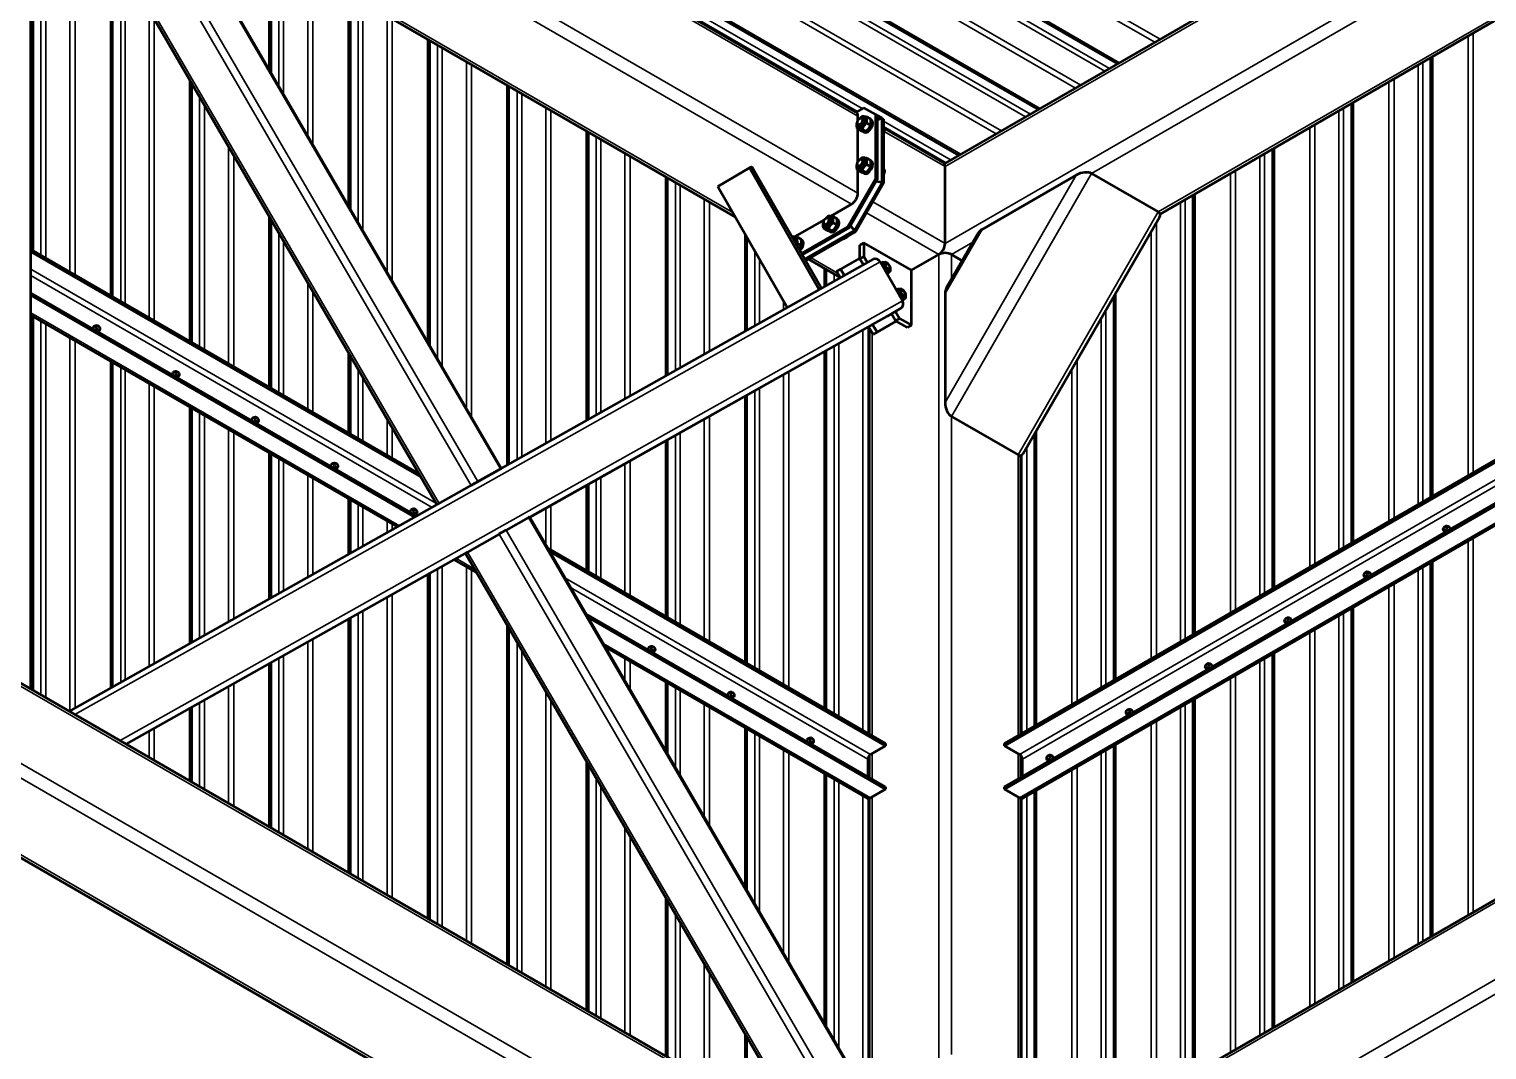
# Model space of a CAD drawing. Header units: millimetres. Extents: x 0 to 14700, y 0 to 10395.
# Drawn here: x 4995 to 7595, y 1669 to 3488 of the extents above; entities that cross this region are included whole.
import ezdxf

# ---------------------------------------------------------------- set-up
doc = ezdxf.new("R2010")
doc.units = ezdxf.units.MM
doc.header["$LTSCALE"] = 35
doc.layers.add('Видимые тонкие (ГОСТ)', color=7, linetype='Continuous', lineweight=35)
doc.layers.add('Видимый контур (ГОСТ)', color=7, linetype='Continuous', lineweight=50)

msp = doc.modelspace()

# ---------------------------------------------------------------- linework, layer by layer
at = {"layer": 'Видимые тонкие (ГОСТ)'}
for p, q in [((6461.5, 3175.7), (3357.8, 4967.7)), ((6472.8, 3195.3), (3380.4, 4980.8)), ((6498.3, 1126.3), (13095.6, 4935.3)), ((7011.8, 3469.5), (5905.1, 4108.5)), ((7002.5, 3464.1), (5895.8, 4103.1)), ((6628.4, 3105.5), (8334.3, 4090.4)), ((6472.8, 1454.6), (1936.7, 4073.5)), ((6921.9, 3417.6), (5815.1, 4056.6)), ((6939.6, 3427.8), (5832.8, 4066.8)), ((6889.7, 3230.3), (8345.6, 4070.8)), ((6913.5, 3412.7), (5806.7, 4051.7)), ((6861.1, 3382.5), (5754.3, 4021.5)), ((6870.4, 3387.8), (5763.6, 4026.8)), ((6798.2, 3346.1), (5691.4, 3985.1)), ((5030.3, 3966.1), (5783, 2674.2)), ((5047.5, 3964.4), (5795.1, 2681.2)), ((6772, 3331), (5665.2, 3970)), ((6780.5, 3335.9), (5673.7, 3974.9)), ((7008.5, 3161.7), (8405, 3968)), ((6461.5, 1297.8), (1893.6, 3935.1)), ((6472.8, 1317.4), (1912.7, 3950.2)), ((6719.7, 3300.8), (5612.9, 3939.8)), ((6729, 3306.2), (5622.2, 3945.2)), ((5128, 3917.9), (5835.4, 2703.8)), ((6656.7, 3264.5), (5549.9, 3903.5)), ((4997.9, 3892), (5726, 2642.3)), ((4998.4, 3877.9), (4998.4, 3094.6)), ((6472.8, 3332.5), (5499.1, 3894.7)), ((6472, 3341), (5506, 3898.6)), ((6480.4, 3345.9), (5532.3, 3893.3)), ((6342.7, 1229.2), (1774.8, 3866.5)), ((5016.1, 3852.5), (5016.1, 3084.4)), ((5024.5, 3837.9), (5024.5, 3079.5)), ((5067.5, 3764.1), (5067.5, 3054.6)), ((5076.8, 3748.1), (5076.8, 3049.3)), ((6250.1, 3160.6), (5227.3, 3751.2)), ((5139.8, 3640.1), (5139.8, 3012.9)), ((6628.4, 1364.7), (10592, 3653.1)), ((5422.7, 3632.9), (5422.7, 3415.8)), ((5440.3, 3622.7), (5440.3, 3385.5)), ((5448.8, 3617.9), (5448.8, 3371)), ((5158.2, 3608.5), (5158.2, 3002.3)), ((5166.5, 3594.2), (5166.5, 2997.5)), ((5491.8, 3593), (5491.8, 3297.1)), ((5501.1, 3587.7), (5501.1, 3281.2)), ((6628.4, 1227.6), (10710.8, 3584.5)), ((6628.4, 3242.7), (7205.4, 3575.8)), ((5564.1, 3551.3), (5564.1, 3173.1)), ((5581.8, 3541.1), (5581.8, 3142.7)), ((5590.2, 3536.2), (5590.2, 3128.2)), ((5209, 3521.2), (5209, 2972.9)), ((5633.2, 3511.4), (5633.2, 3054.4)), ((5218.2, 3505.5), (5218.2, 2967.7)), ((5642.5, 3506), (5642.5, 3038.4)), ((5705.5, 3469.6), (5705.5, 2930.3)), ((5723.2, 3459.4), (5723.2, 2900)), ((7561.1, 2692), (7561.1, 3475.3)), ((7570.4, 2697.3), (7570.4, 3480.7)), ((5731.6, 3454.6), (5731.6, 2885.5)), ((7498.1, 2655.6), (7498.1, 3439)), ((5774.7, 3429.7), (5774.7, 2811.6)), ((5783.9, 3424.4), (5783.9, 2795.7)), ((7472, 2640.5), (7472, 3423.9)), ((7480.5, 2645.4), (7480.5, 3428.7)), ((5281.2, 3397.3), (5281.2, 2931.3)), ((5846.9, 3388), (5846.9, 2710.2)), ((7419.7, 2610.3), (7419.7, 3393.7)), ((7429, 2615.7), (7429, 3399)), ((5298.9, 3367), (5298.9, 2921.1)), ((5865.3, 3377.4), (5865.3, 2720.5)), ((5873.6, 3372.6), (5873.6, 2725.2)), ((7356.7, 2574), (7356.7, 3357.3)), ((5307.4, 3352.5), (5307.4, 2916.2)), ((5916.2, 3348), (5916.2, 2749.1)), ((5925.3, 3342.7), (5925.3, 2754.2)), ((7330.5, 2558.8), (7330.5, 3342.2)), ((7338.8, 2563.7), (7338.8, 3347)), ((5988.3, 3306.3), (5988.3, 2789.6)), ((6639.1, 3254.3), (6518.8, 3323.7)), ((6630.6, 3249.4), (6518.8, 3313.9)), ((6628.4, 3242.7), (6519.8, 3305.4)), ((7278.8, 2529), (7278.8, 3312.3)), ((7288, 2534.3), (7288, 3317.6)), ((5350.4, 3278.6), (5350.4, 2891.3)), ((6006, 3296.1), (6006, 2799.5)), ((6014.5, 3291.3), (6014.5, 2804.3)), ((7215.8, 2492.6), (7215.8, 3275.9)), ((5359.7, 3262.7), (5359.7, 2886)), ((6057.5, 3266.4), (6057.5, 2828.4)), ((6066.8, 3261.1), (6066.8, 2833.7)), ((8607.9, 3261.2), (6761.3, 2195.1)), ((8607.9, 3249.8), (6766.3, 2186.6)), ((7189.7, 2477.5), (7189.7, 3260.9)), ((7198.1, 2482.4), (7198.1, 3265.7)), ((6129.8, 3224.7), (6129.8, 2869)), ((6628.4, 2822.3), (6862.4, 3227.6)), ((6639.7, 2797.2), (6889.7, 3230.3)), ((7137.3, 2447.3), (7137.3, 3230.6)), ((7146.6, 2452.7), (7146.6, 3236)), ((6147.4, 3214.5), (6147.4, 2879)), ((6155.9, 3209.6), (6155.9, 2883.7)), ((6198.9, 3184.8), (6198.9, 2907.9)), ((6208.2, 3179.4), (6208.2, 2913.1)), ((6628.4, 3105.5), (6499.7, 3179.8)), ((8607.9, 3183.6), (6761.3, 2117.6)), ((7048.2, 2395.9), (7048.2, 3179.2)), ((7056.7, 2400.8), (7056.7, 3184.1)), ((7074.4, 2411), (7074.4, 3194.3)), ((5422.7, 3154.6), (5422.7, 2849.6)), ((6617.1, 3085.9), (6488.4, 3160.2)), ((6758.5, 2728.7), (7008.5, 3161.7)), ((5440.3, 3124.2), (5440.3, 2839.4)), ((6271.2, 3123.8), (6271.2, 2948.5)), ((6628.4, 3016.2), (6694.4, 3130.6)), ((6995.9, 2365.7), (6995.9, 3126.3)), ((7005.2, 2371), (7005.2, 3142.4)), ((5448.8, 3109.7), (5448.8, 2834.5)), ((6639.7, 3085.9), (6678, 3108)), ((5076.6, 2266.1), (6512.8, 3072.8)), ((6288.9, 3092.9), (6288.9, 2958.4)), ((6297.3, 3078.1), (6297.3, 2963.2)), ((6436.7, 3052.9), (6389.7, 3080)), ((6617.1, 1376.7), (6617.1, 3085.9)), ((6639.7, 3041.7), (6639.7, 3085.9)), ((5721.2, 2642.1), (4997.9, 3059.7)), ((5713.5, 2635.2), (4997.9, 3048.3)), ((6412.6, 3061.4), (6412.6, 3027.9)), ((6430.3, 3051.2), (6430.3, 3037.8)), ((6438.7, 3046.3), (6438.7, 3042.6)), ((5491.8, 3035.9), (5491.8, 2809.7)), ((5501.1, 3019.9), (5501.1, 2804.3)), ((6932.9, 2329.3), (6932.9, 3017.3)), ((5157.1, 2219.6), (6552.5, 3003.4)), ((5887.4, 2618.2), (6550.4, 2990.6)), ((6340.3, 3002.9), (6340.3, 2987.3)), ((5655.4, 2602.6), (4997.9, 2982.2)), ((4998.4, 2977.8), (4998.4, 2311.2)), ((5016.1, 2967.6), (5016.1, 2301)), ((6906.8, 2314.2), (6906.8, 2972)), ((6915.3, 2319.1), (6915.3, 2986.7)), ((5024.5, 2962.8), (5024.5, 2296.2)), ((5067.5, 2937.9), (5067.5, 2272.4)), ((5887.7, 2617.5), (6492.1, 2957)), ((6481.8, 2951.2), (6481.8, 2238.1)), ((6491.1, 2956.4), (6491.1, 2232.8)), ((6498.3, 2228.6), (6498.3, 2946.3)), ((5076.8, 2932.5), (5076.8, 2277.6)), ((5564.1, 2911.8), (5564.1, 2768)), ((6412.6, 2912.3), (6412.6, 2278.1)), ((6430.3, 2922.3), (6430.3, 2267.9)), ((6438.7, 2927), (6438.7, 2263)), ((5139.8, 2896.2), (5139.8, 2313)), ((5158.2, 2885.6), (5158.2, 2323.3)), ((6863.8, 2289.4), (6863.8, 2897.5)), ((5166.5, 2880.8), (5166.5, 2328)), ((5581.8, 2881.5), (5581.8, 2757.8)), ((5590.2, 2867), (5590.2, 2752.9)), ((6340.3, 2871.8), (6340.3, 2319.8)), ((6349.6, 2877), (6349.6, 2314.4)), ((6854.5, 2284), (6854.5, 2881.4)), ((5209, 2856.2), (5209, 2351.8)), ((5218.2, 2850.9), (5218.2, 2357)), ((6288.9, 2842.8), (6288.9, 2349.5)), ((6297.3, 2847.6), (6297.3, 2344.6)), ((5281.2, 2814.5), (5281.2, 2392.4)), ((6271.2, 2832.9), (6271.2, 2359.7)), ((5298.9, 2804.3), (5298.9, 2402.3)), ((5307.4, 2799.5), (5307.4, 2407.1)), ((5633.2, 2793.1), (5633.2, 2728)), ((6198.9, 2792.3), (6198.9, 2401.4)), ((6208.2, 2797.5), (6208.2, 2396.1)), ((6639.7, 1660), (6639.7, 2797.2)), ((5350.4, 2774.6), (5350.4, 2431.2)), ((5359.7, 2769.2), (5359.7, 2436.5)), ((5642.5, 2777.2), (5642.5, 2722.7)), ((6147.4, 2763.4), (6147.4, 2431.2)), ((6155.9, 2768.1), (6155.9, 2426.3)), ((6791.5, 2247.7), (6791.5, 2772.3)), ((5422.7, 2732.9), (5422.7, 2471.8)), ((6129.8, 2753.5), (6129.8, 2441.4)), ((6773.9, 2237.5), (6773.9, 2741.7)), ((5440.3, 2722.7), (5440.3, 2481.8)), ((5448.8, 2717.8), (5448.8, 2486.5)), ((6057.5, 2712.9), (6057.5, 2483.1)), ((6066.8, 2718.1), (6066.8, 2477.7)), ((6758.5, 2228.6), (6758.5, 2728.7)), ((6765.4, 2232.6), (6765.4, 2728.5)), ((5491.8, 2693), (5491.8, 2510.7)), ((5501.1, 2687.6), (5501.1, 2515.9)), ((5830.8, 2701.2), (5830.8, 2701.1)), ((6006, 2684), (6006, 2512.8)), ((6014.5, 2688.7), (6014.5, 2507.9)), ((5988.3, 2674), (5988.3, 2523)), ((5564.1, 2651.2), (5564.1, 2551.3)), ((5581.8, 2641), (5581.8, 2561.2)), ((5590.2, 2636.2), (5590.2, 2566)), ((5916.2, 2633.5), (5916.2, 2568.8)), ((5925.3, 2638.6), (5925.3, 2559.4)), ((5633.2, 2611.3), (5633.2, 2590.1)), ((5642.5, 2605.9), (5642.5, 2595.3)), ((5885.7, 2617.4), (6552.5, 1472.9)), ((5167.3, 2213.7), (5833.3, 2587.8)), ((5833.3, 2587.8), (6478.3, 1480.8)), ((5845.4, 2594.7), (6502.6, 1466.8)), ((7561.1, 1908.7), (7561.1, 2575.2)), ((7570.4, 1914), (7570.4, 2580.6)), ((5168.1, 2213.3), (5776.8, 2555.2)), ((5776.8, 2555.2), (6347.5, 1575.6)), ((5723.2, 2525.1), (5723.2, 1892.8)), ((5731.6, 2529.8), (5731.6, 1887.9)), ((5789.3, 2525.3), (5756.9, 2544)), ((5774.7, 2529.7), (5774.7, 1863.1)), ((5783.9, 2524.3), (5783.9, 1857.7)), ((7472, 1857.2), (7472, 2523.8)), ((7480.5, 1862.1), (7480.5, 2528.7)), ((7498.1, 1872.3), (7498.1, 2538.9)), ((5705.5, 2515.1), (5705.5, 1903)), ((6495.5, 2195.1), (5950.5, 2509.7)), ((7429, 1832.4), (7429, 2499)), ((5633.2, 2474.6), (5633.2, 1944.7)), ((5642.5, 2479.8), (5642.5, 1939.4)), ((6490.5, 2186.6), (5960.6, 2492.5)), ((7419.7, 1827), (7419.7, 2493.6)), ((5581.8, 2445.6), (5581.8, 1974.4)), ((5590.2, 2450.4), (5590.2, 1969.6)), ((7338.8, 1780.3), (7338.8, 2446.9)), ((7356.7, 1790.7), (7356.7, 2457.2)), ((5564.1, 2435.7), (5564.1, 1984.6)), ((5846.9, 2426.4), (5846.9, 1821.3)), ((7330.5, 1775.5), (7330.5, 2442.1)), ((5491.8, 2395.1), (5491.8, 2026.4)), ((5501.1, 2400.3), (5501.1, 2021)), ((5865.3, 2394.8), (5865.3, 1810.7)), ((6495.5, 2117.6), (6018.6, 2392.9)), ((7278.8, 1745.7), (7278.8, 2412.3)), ((7288, 1751), (7288, 2417.6)), ((5440.3, 2366.2), (5440.3, 2056.1)), ((5448.8, 2370.9), (5448.8, 2051.2)), ((5873.6, 2380.5), (5873.6, 1805.9)), ((6057.5, 2366.4), (6057.5, 2326.1)), ((7198.1, 1699.1), (7198.1, 2365.7)), ((7215.8, 1709.3), (7215.8, 2375.9)), ((5422.7, 2356.3), (5422.7, 2066.3)), ((6066.8, 2361), (6066.8, 2310.2)), ((7189.7, 1694.2), (7189.7, 2360.8)), ((5350.4, 2315.7), (5350.4, 2108)), ((5359.7, 2320.9), (5359.7, 2102.7)), ((6129.8, 2324.6), (6129.8, 2202.1)), ((6147.4, 2314.4), (6147.4, 2171.8)), ((7137.3, 1664), (7137.3, 2330.6)), ((7146.6, 1669.4), (7146.6, 2336)), ((5307.4, 2291.5), (5307.4, 2132.9)), ((5916.2, 2307.5), (5916.2, 1781.4)), ((5925.3, 2291.8), (5925.3, 1776.1)), ((6155.9, 2309.6), (6155.9, 2157.3)), ((7074.4, 1627.6), (7074.4, 2294.2)), ((5281.2, 2276.8), (5281.2, 2147.9)), ((5298.9, 2286.8), (5298.9, 2137.7)), ((6198.9, 2284.7), (6198.9, 2083.4)), ((6208.2, 2279.3), (6208.2, 2067.5)), ((7048.2, 1612.6), (7048.2, 2279.1)), ((7056.7, 1617.4), (7056.7, 2284)), ((5209, 2236.3), (5209, 2189.6)), ((5218.2, 2241.4), (5218.2, 2184.3)), ((6271.2, 2243), (6271.2, 1959.4)), ((6995.9, 1582.3), (6995.9, 2248.9)), ((7005.2, 1587.7), (7005.2, 2254.3)), ((6288.9, 2232.8), (6288.9, 1929)), ((6297.3, 2227.9), (6297.3, 1914.5)), ((6932.9, 1546), (6932.9, 2212.6)), ((6340.3, 2203.1), (6340.3, 1840.7)), ((6349.6, 2197.7), (6349.6, 1824.7)), ((6491.1, 2189.5), (6491.1, 2155.2)), ((6498.3, 2151), (6498.3, 2196.8)), ((6758.5, 2151), (6758.5, 2196.8)), ((6765.4, 2155), (6765.4, 2190.3)), ((6906.8, 1530.9), (6906.8, 2197.5)), ((6915.3, 1535.8), (6915.3, 2202.4)), ((5988.3, 2183.6), (5988.3, 1739.7)), ((6412.6, 2161.3), (6412.6, 1716.6)), ((6854.5, 1535.9), (6854.5, 2167.3)), ((6863.8, 1530.6), (6863.8, 2172.7)), ((6006, 2153.3), (6006, 1729.5)), ((6014.5, 2138.8), (6014.5, 1724.6)), ((6430.3, 2151.1), (6430.3, 1686.3)), ((6438.7, 2146.3), (6438.7, 1671.8)), ((6481.8, 2121.4), (6481.8, 1597.9)), ((6491.1, 2116.4), (6491.1, 1582)), ((6498.3, 1569.6), (6498.3, 2119.2)), ((6758.5, 1591.4), (6758.5, 2119.2)), ((6765.4, 1587.4), (6765.4, 2116.4)), ((6773.9, 1582.5), (6773.9, 2120.7)), ((6791.5, 1572.3), (6791.5, 2130.9)), ((6057.5, 2064.9), (6057.5, 1699.8)), ((6066.8, 2049), (6066.8, 1694.4)), ((6129.8, 1940.9), (6129.8, 1658)), ((6147.4, 1910.5), (6147.4, 1647.8)), ((6155.9, 1896), (6155.9, 1643)), ((6198.9, 1822.2), (6198.9, 1618.1)), ((6208.2, 1806.2), (6208.2, 1612.8)), ((6271.2, 1698.1), (6271.2, 1576.4))]:
    msp.add_line(p, q, dxfattribs=at)
at = {"layer": 'Видимый контур (ГОСТ)'}
for p, q in [((6469.5, 1461.9), (1936.7, 4078.9)), ((6936.4, 3425.9), (5829.6, 4064.9)), ((6794.9, 3344.3), (5688.1, 3983.3)), ((7011.8, 3158.1), (8407.4, 3963.9)), ((4997.9, 2311.5), (4997.9, 3949.8)), ((5132.5, 3913.8), (5837, 2704.7)), ((6653.5, 3262.6), (5546.7, 3901.6)), ((4997.9, 3883.6), (5722.3, 2640.2)), ((5001.6, 3876), (5001.6, 3092.7)), ((6469.5, 3339.8), (5503.8, 3897.4)), ((6334.7, 1228.4), (1766.8, 3865.7)), ((6254.7, 3152.6), (5232, 3743)), ((6627.4, 1369.6), (10587.3, 3655.8)), ((5143, 3634.5), (5143, 3011.1)), ((5425.9, 3631.1), (5425.9, 3410.3)), ((6627.4, 3247.5), (7200.7, 3578.5)), ((5567.3, 3549.4), (5567.3, 3167.5)), ((5708.7, 3467.8), (5708.7, 2924.8)), ((7494.9, 2653.8), (7494.9, 3437.1)), ((5284.5, 3391.8), (5284.5, 2929.4)), ((5850.1, 3386.1), (5850.1, 2712)), ((7353.5, 2572.1), (7353.5, 3355.4)), ((6483.4, 3347.6), (6469.7, 3339.7)), ((6472.8, 3324.7), (6472.8, 3332.5)), ((6476.4, 3328.6), (6477.3, 3329.1)), ((6483.1, 3328.5), (6481.3, 3329.5)), ((6504.7, 3335.4), (6483.4, 3347.6)), ((6488.8, 3331.4), (6495.5, 3327.5)), ((6507.3, 3333.9), (6504.7, 3335.4)), ((6504.7, 3221.1), (6504.7, 3335.4)), ((6516.2, 3328.7), (6507.3, 3333.9)), ((6507.3, 3333.9), (6507.3, 3219.5)), ((6516.2, 3328.7), (6507.3, 3325.3)), ((6516.2, 3214.4), (6516.2, 3328.7)), ((6516.2, 3328.7), (6518.8, 3327.2)), ((5991.6, 3304.5), (5991.6, 2791.4)), ((6471.7, 3320.4), (6471.7, 3319.3)), ((6471.8, 3310.3), (6478.5, 3306.4)), ((6472.8, 3251.2), (6472.8, 3309.7)), ((6475.1, 3314.6), (6473.3, 3315.6)), ((6480.3, 3309.5), (6487, 3305.7)), ((6484.2, 3304), (6481.9, 3305.3)), ((6488.8, 3320.1), (6495.5, 3316.2)), ((6496.8, 3325.9), (6495.7, 3326.6)), ((6518.8, 3327.2), (6518.8, 3212.9)), ((6520.5, 3308.9), (6518.8, 3309.9)), ((6625.1, 3250), (6519.5, 3311)), ((8607.9, 3296.3), (6734.5, 2214.7)), ((8607.9, 3292.2), (6734.5, 2210.6)), ((6476.4, 3255.1), (6477.3, 3255.6)), ((6483.1, 3255), (6481.3, 3256)), ((6488.8, 3257.9), (6495.5, 3254)), ((6496.8, 3252.4), (6495.7, 3253.1)), ((7212.6, 2490.8), (7212.6, 3274.1)), ((6279.9, 3240.1), (6223.3, 3207.4)), ((6283.9, 3242.4), (6279.9, 3240.1)), ((6404, 3023.1), (6279.9, 3240.1)), ((6408.1, 3025.4), (6283.9, 3242.4)), ((6471.7, 3246.9), (6471.7, 3245.8)), ((6471.8, 3236.8), (6478.5, 3232.9)), ((6472.8, 3195.3), (6472.8, 3236.2)), ((6475.1, 3241.2), (6473.3, 3242.2)), ((6480.3, 3236), (6487, 3232.2)), ((6484.2, 3230.5), (6481.9, 3231.8)), ((6488.8, 3246.6), (6495.5, 3242.7)), ((6520.5, 3235.5), (6518.8, 3236.4)), ((6628.4, 3105.5), (6628.4, 3242.7)), ((6862.4, 3227.6), (6694.4, 3130.6)), ((6889.7, 3230.3), (7008.5, 3161.7)), ((6133, 3222.8), (6133, 2870.8)), ((6223.3, 3207.4), (6347.1, 2991.1)), ((6455.2, 3135.3), (6504.7, 3221.1)), ((6507.3, 3219.5), (6457.8, 3133.8)), ((6466.7, 3128.7), (6516.2, 3214.4)), ((6518.8, 3212.9), (6469.3, 3127.2)), ((6507.3, 3219.5), (6504.7, 3221.1)), ((6516.2, 3214.4), (6505.4, 3216.3)), ((6516.2, 3214.4), (6518.8, 3212.9)), ((8607.9, 3218.8), (6734.5, 2137.2)), ((6734.5, 2133.1), (8607.9, 3214.7)), ((6424.8, 3154.5), (6461.5, 3175.7)), ((6767.3, 2117), (8607.9, 3179.6)), ((7071.1, 2409.1), (7071.1, 3192.4)), ((5425.9, 3149), (5425.9, 2847.8)), ((6361.1, 3117.8), (6413.1, 3147.8)), ((6416.3, 3151), (6417.2, 3151.5)), ((6423, 3150.9), (6421.2, 3151.9)), ((6428.7, 3153.8), (6435.4, 3149.9)), ((6436.7, 3148.3), (6435.6, 3149)), ((6767.7, 2731.1), (7011, 3152.4)), ((6372.5, 3087.6), (6455.2, 3135.3)), ((6457.8, 3133.8), (6373.8, 3085.3)), ((6378.2, 3077.6), (6466.7, 3128.7)), ((6469.3, 3127.2), (6379.5, 3075.3)), ((6411.6, 3142.8), (6411.6, 3141.7)), ((6411.7, 3132.7), (6418.4, 3128.8)), ((6415, 3137), (6413.2, 3138.1)), ((6420.2, 3131.9), (6426.9, 3128.1)), ((6424.1, 3126.4), (6421.8, 3127.7)), ((6428.7, 3142.5), (6435.4, 3138.6)), ((6457.8, 3133.8), (6455.2, 3135.3)), ((6459.6, 3137), (6466.7, 3128.7)), ((6466.7, 3128.7), (6469.3, 3127.2)), ((6630.5, 3025.7), (6687.2, 3124)), ((5690.4, 2695.1), (4997.9, 3094.8)), ((6274.4, 3118.1), (6274.4, 2950.3)), ((6359.3, 3114.2), (6357.6, 3115.2)), ((6365, 3117.1), (6371.7, 3113.2)), ((6365, 3105.8), (6371.7, 3101.9)), ((6373.1, 3111.6), (6371.9, 3112.2)), ((6445.7, 3113.1), (6445.3, 3113.3)), ((6455.5, 3118.7), (6455.1, 3119)), ((6483.4, 3106.7), (6476.4, 3102.7)), ((6476.4, 3078.2), (6476.4, 3102.7)), ((6568.3, 3057.8), (6483.4, 3106.7)), ((6483.4, 3106.7), (6483.4, 3082.2)), ((4997.9, 3090.8), (5694, 2688.9)), ((5066.6, 2271.8), (6500.8, 3077.5)), ((6382.1, 3076.3), (6381.7, 3076.6)), ((6441.4, 3044.8), (6385, 3077.4)), ((6391.9, 3082), (6391.5, 3082.2)), ((6476.4, 3079.7), (6442.1, 3059.9)), ((6476.4, 3078.2), (6483.4, 3082.2)), ((6482.7, 3067.3), (6476.4, 3078.2)), ((6483.4, 3082.2), (6489.8, 3071.3)), ((6552.5, 3003.4), (6512.8, 3072.8)), ((6516.5, 3071.9), (6514.1, 3070.5)), ((6521.2, 3069.3), (6522.3, 3069.9)), ((6526, 3069.2), (6525.3, 3069.6)), ((6568.3, 3057.8), (6617.1, 3085.9)), ((6568.3, 3057.8), (6617.1, 3085.9)), ((6639.7, 3085.9), (6658.9, 3074.9)), ((6415.8, 3059.5), (6415.8, 3029.7)), ((6435, 3055.9), (6442.1, 3059.9)), ((6435, 3055.9), (6441.7, 3044.3)), ((6442.1, 3059.9), (6448.8, 3048.3)), ((6523.3, 3054.5), (6523.2, 3054.5)), ((6530, 3055.1), (6524.9, 3052.2)), ((6527.2, 3058.9), (6528.3, 3059.5)), ((6529.5, 3063.1), (6529.5, 3062.2)), ((6568.3, 2959.8), (6568.3, 3057.8)), ((5686.2, 2619.9), (4997.9, 3017.3)), ((6544, 3024.2), (6541.4, 3022.7)), ((6548.7, 3021.6), (6549.8, 3022.3)), ((6553.5, 3021.5), (6552.8, 3022)), ((6628.4, 3016.2), (6628.4, 2822.3)), ((5682.6, 2617.9), (4997.9, 3013.2)), ((6525.6, 2976.3), (6550.4, 2990.6)), ((6550.8, 3006.9), (6550.5, 3006.8)), ((6557.5, 3007.5), (6552.4, 3004.6)), ((6554.7, 3011.2), (6555.8, 3011.9)), ((6557, 3015.4), (6557, 3014.6)), ((6929.7, 2327.5), (6929.7, 3011.7)), ((5651.8, 2600.6), (4997.9, 2978.1)), ((5001.6, 2976), (5001.6, 2309.4)), ((6499, 2961.4), (6525.6, 2976.3)), ((6507.1, 2947.4), (6541.4, 2967.2)), ((6540, 2967.9), (6532.8, 2980.5)), ((6539.9, 2984.5), (6547.1, 2972)), ((6540, 2967.9), (6547.1, 2972)), ((6561.2, 2955.7), (6540, 2967.9)), ((6547.1, 2972), (6568.3, 2959.8)), ((5887.7, 2617.5), (6492.1, 2957)), ((6491.9, 2957.3), (6499, 2961.4)), ((6491.9, 2957.3), (6500, 2943.3)), ((6493.6, 2231.3), (6493.6, 2954.4)), ((6499, 2961.4), (6507.1, 2947.4)), ((6500, 2943.3), (6507.1, 2947.4)), ((6561.2, 2955.7), (6568.3, 2959.8)), ((6415.8, 2914.2), (6415.8, 2276.2)), ((5143, 2894.3), (5143, 2314.8)), ((5567.3, 2906.3), (5567.3, 2766.1)), ((6274.4, 2834.7), (6274.4, 2357.9)), ((5284.5, 2812.7), (5284.5, 2394.2)), ((6639.7, 2797.2), (6758.5, 2728.7)), ((6788.3, 2245.8), (6788.3, 2766.8)), ((5425.9, 2731), (5425.9, 2473.6)), ((6133, 2755.3), (6133, 2439.5)), ((5795.1, 2681.2), (5835.4, 2703.8)), ((6763.2, 2231.3), (6763.2, 2727.6)), ((5831.8, 2701.7), (5791.6, 2679.1)), ((5991.6, 2675.8), (5991.6, 2521.2)), ((5567.3, 2649.4), (5567.3, 2553.1)), ((5885.7, 2617.4), (5845.4, 2594.7)), ((5887.3, 2618.3), (6554.1, 1473.8)), ((5833.3, 2587.8), (5776.8, 2555.2)), ((5168.1, 2213.3), (5776.7, 2555.2)), ((5773.1, 2553), (6343.8, 1573.5)), ((6522.3, 2214.7), (5919.7, 2562.6)), ((5923.3, 2556.5), (6522.3, 2210.6)), ((5792.9, 2519.2), (5753.3, 2542)), ((7494.9, 1870.4), (7494.9, 2537)), ((5708.7, 2517), (5708.7, 1901.1)), ((6522.3, 2137.2), (5987.8, 2445.8)), ((7353.5, 1788.8), (7353.5, 2455.4)), ((5567.3, 2437.5), (5567.3, 1982.8)), ((5850.1, 2420.8), (5850.1, 1819.5)), ((6522.3, 2133.1), (5991.4, 2439.6)), ((6489.5, 2117), (6022.2, 2386.7)), ((7212.6, 1707.4), (7212.6, 2374)), ((5425.9, 2358.1), (5425.9, 2064.4)), ((6133, 2322.8), (6133, 2196.6)), ((7071.1, 1625.8), (7071.1, 2292.4)), ((5284.5, 2278.6), (5284.5, 2146.1)), ((6274.4, 2241.1), (6274.4, 1953.8)), ((6522.3, 2210.6), (6495.5, 2195.1)), ((6522.3, 2214.7), (6522.3, 2210.6)), ((6734.5, 2210.6), (6734.5, 2214.7)), ((6761.3, 2195.1), (6734.5, 2210.6)), ((6929.7, 1544.1), (6929.7, 2210.7)), ((6490.5, 2186.6), (6490.5, 2155.5)), ((6493.6, 2153.7), (6493.6, 2193.6)), ((6763.2, 2153.7), (6763.2, 2193.6)), ((6766.3, 2155.5), (6766.3, 2186.6)), ((5991.6, 2178.1), (5991.6, 1737.8)), ((6415.8, 2159.5), (6415.8, 1711.1)), ((6522.3, 2133.1), (6495.5, 2117.6)), ((6522.3, 2137.2), (6522.3, 2133.1)), ((6734.5, 2133.1), (6734.5, 2137.2)), ((6761.3, 2117.6), (6734.5, 2133.1)), ((6493.6, 1577.6), (6493.6, 2116.7)), ((6763.2, 1588.7), (6763.2, 2116.7)), ((6788.3, 1574.2), (6788.3, 2129.1)), ((6133, 1935.3), (6133, 1656.2)), ((6274.4, 1692.6), (6274.4, 1574.5))]:
    msp.add_line(p, q, dxfattribs=at)
for centre, major_axis, ratio, start_param, end_param in [((6461.5, 3326), (8, 13.9), 0.57735, 5.497787, 6.283185), ((6479.1, 3321.6), (-5.4, -9.35), 0.57735, 5.248692, 10.459272), ((6477.3, 3322.6), (-4, -6.93), 0.57735, 5.497787, 10.210176), ((6479.1, 3321.6), (-4, -6.93), 0.57735, 6.280368, 9.427596), ((6488.2, 3316.3), (6.3, 11), 0.57735, 2.999996, 6.072872), ((6490.5, 3314.9), (6.3, 11), 0.57735, 3.141593, 6.283185), ((6479.1, 3248.1), (-5.4, -9.35), 0.57735, 5.248692, 10.459272), ((6477.3, 3249.1), (-4, -6.93), 0.57735, 5.497787, 10.210176), ((6479.1, 3248.1), (-4, -6.93), 0.57735, 6.280368, 9.427596), ((6488.2, 3242.8), (6.3, 11), 0.57735, 2.999996, 6.072872), ((6490.5, 3241.5), (6.3, 11), 0.57735, 3.141593, 6.283185), ((6617.1, 3236.2), (8, 13.9), 0.57735, 5.497787, 6.283185), ((6873.7, 3221), (-19.4, -5.2), 0.517638, 3.619251, 5.190047), ((6461.5, 3188.8), (8, 13.9), 0.57735, 3.926991, 5.497787), ((6419, 3144), (-5.4, -9.35), 0.57735, 5.248692, 10.459272), ((6417.2, 3145), (-4, -6.93), 0.57735, 5.497787, 10.210176), ((6419, 3144), (-4, -6.93), 0.57735, 6.280368, 9.427596), ((6428.1, 3138.7), (6.3, 11), 0.57735, 2.999996, 6.072872), ((6430.4, 3137.4), (6.3, 11), 0.57735, 3.141593, 6.283185), ((6992.5, 3152.4), (-19.4, -5.2), 0.517638, 2.663934, 3.619251), ((6705.7, 3124), (19.4, 5.2), 0.517638, 2.048455, 2.663934), ((6355.3, 3107.2), (5.4, 9.35), 0.57735, 4.934991, 6.982423), ((6353.6, 3108.2), (4, 6.93), 0.57735, 5.387563, 6.52985), ((6355.3, 3107.2), (4, 6.93), 0.57735, 5.16648, 6.286003), ((6364.5, 3101.9), (6.3, 11), 0.57735, 4.368682, 6.072872), ((6366.8, 3100.6), (6.3, 11), 0.57735, 4.254231, 6.283185), ((6617.1, 3099), (8, 13.9), 0.57735, 3.926991, 5.497787), ((6505.7, 3068.7), (-4.9, 8.72), 0.816478, 4.722021, 6.283185), ((6524.2, 3064.1), (-3, 5.2), 0.57735, 6.274714, 9.433249), ((6525.3, 3064.7), (-3, 5.2), 0.57735, 5.497787, 10.210176), ((6628.4, 3079.4), (16, 0), 0.57735, 0.785398, 2.356194), ((6551.7, 3016.4), (-3, 5.2), 0.57735, 6.274714, 9.433249), ((6552.8, 3017.1), (-3, 5.2), 0.57735, 5.497787, 10.210176), ((6639.7, 3009.7), (-5.2, 19.4), 0.517638, 0.477658, 1.093138), ((6545.4, 2999.3), (4.9, -8.72), 0.816478, 0.009632, 1.580428), ((5113, 2952.2), (-2.97, 5.15), 0.57735, 0.015017, 1.057957), ((5254.4, 2870.5), (-2.97, 5.15), 0.57735, 0.015017, 1.057957), ((6639.7, 2815.7), (5.2, -19.4), 0.517638, 4.234731, 5.805527), ((5395.8, 2788.9), (-2.97, 5.15), 0.57735, 0.015017, 1.057957), ((6758.5, 2747.1), (5.2, -19.4), 0.517638, 5.805527, 6.760844), ((5537.2, 2707.2), (-2.97, 5.15), 0.57735, 0.015017, 1.057957), ((5828.3, 2699.7), (-8.68, -4.97), 0.005561, 2.19116, 3.757127), ((5788, 2677.1), (8.68, 4.97), 0.005561, 0.615534, 2.181502), ((5788, 2677.1), (4.34, 2.48), 0.005561, 0.615534, 2.176673), ((5828.3, 2699.7), (-4.34, -2.48), 0.005561, 2.195989, 3.757127), ((5678.7, 2625.6), (-2.97, 5.15), 0.57735, 0.015017, 1.057957), ((5878.6, 2613.3), (8.68, 4.97), 0.005561, 0.000044, 0.615534), ((7524.9, 2594.8), (2.97, 5.15), 0.57735, 5.225228, 6.268168), ((5838.4, 2590.7), (-8.68, -4.97), 0.005561, 3.757127, 5.327923), ((5781.8, 2558), (-8.68, -4.97), 0.005561, 5.327923, 6.283229), ((7383.5, 2513.2), (2.97, 5.15), 0.57735, 5.225228, 6.268168), ((7242.1, 2431.5), (2.97, 5.15), 0.57735, 5.225228, 6.268168), ((6102.9, 2380.6), (-2.97, 5.15), 0.57735, 0.015017, 1.057957), ((7100.7, 2349.9), (2.97, 5.15), 0.57735, 5.225228, 6.268168), ((6244.3, 2299), (-2.97, 5.15), 0.57735, 0.015017, 1.057957), ((6959.3, 2268.2), (2.97, 5.15), 0.57735, 5.225228, 6.268168), ((6385.8, 2217.3), (-2.97, 5.15), 0.57735, 0.015017, 1.057957), ((6495.5, 2189.4), (-3.5, -6.06), 0.57735, 3.926991, 5.497787), ((6761.3, 2189.4), (-3.5, 6.06), 0.57735, 3.926991, 5.497787), ((6817.8, 2186.6), (2.97, 5.15), 0.57735, 5.225228, 6.268168), ((6495.5, 2127.4), (-6, -10.4), 0.57735, 0, 0.785398), ((6761.3, 2127.4), (6, -10.4), 0.57735, 5.497787, 6.283185)]:
    msp.add_ellipse(centre, major_axis=major_axis, ratio=ratio, start_param=start_param, end_param=end_param, dxfattribs=at)
for centre, major_axis in [((6476.4, 3323.1), (-3.33, -5.77)), ((6476.4, 3249.6), (-3.33, -5.77)), ((6416.3, 3145.5), (-3.33, -5.77)), ((6524.2, 3064.1), (-4.27, 7.4)), ((6526, 3065.1), (2.5, -4.33)), ((6551.7, 3016.4), (-4.27, 7.4)), ((6553.5, 3017.5), (2.5, -4.33)), ((5117.9, 2955), (2.27, -3.93)), ((5259.4, 2873.4), (2.27, -3.93)), ((5400.8, 2791.7), (2.27, -3.93)), ((5542.2, 2710.1), (2.27, -3.93)), ((5683.6, 2628.4), (2.27, -3.93)), ((7520, 2597.7), (-2.27, -3.93)), ((7378.6, 2516.1), (-2.27, -3.93)), ((7237.1, 2434.4), (-2.27, -3.93)), ((6107.9, 2383.5), (2.27, -3.93)), ((7095.7, 2352.8), (-2.27, -3.93)), ((6249.3, 2301.8), (2.27, -3.93)), ((6954.3, 2271.1), (-2.27, -3.93)), ((6390.7, 2220.2), (2.27, -3.93)), ((6812.9, 2189.5), (-2.27, -3.93))]:
    msp.add_ellipse(centre, major_axis=major_axis, ratio=0.57735, dxfattribs=at)
for points, weights in [([(6476.4, 3328.6), (6478, 3330.3), (6480.3, 3332.2)], [1.07219911382, 1.05738922576, 1]), ([(6480.3, 3332.2), (6483.1, 3332.6), (6488.8, 3331.4)], [1, 1.15470053838, 1]), ([(6488.8, 3331.4), (6487.4, 3326.6), (6488.8, 3320.1)], [1, 1.15470053838, 1]), ([(6495.5, 3316.2), (6496.9, 3321.1), (6495.5, 3327.5)], [1, 1.15470053838, 1]), ([(6471.8, 3310.3), (6470.5, 3316.5), (6471.7, 3321.2)], [1, 1.14889397132, 1.01117724397]), ([(6480.3, 3309.5), (6474.6, 3310.7), (6471.8, 3310.3)], [1, 1.15470053838, 1]), ([(6478.5, 3306.4), (6484.2, 3305.2), (6487, 3305.7)], [1, 1.15470053838, 1]), ([(6488.8, 3320.1), (6483.1, 3315.6), (6480.3, 3309.5)], [1, 1.15470053838, 1]), ([(6487, 3305.7), (6492.7, 3310.1), (6495.5, 3316.2)], [1, 1.15470053838, 1]), ([(6518.8, 3312), (6520, 3310.4), (6520.5, 3308.9)], [1.24998187621, 1.2512753576, 1.16025403784]), ([(6520.5, 3308.9), (6520, 3305.1), (6518.8, 3302.1)], [1.16025403784, 1.2512753576, 1.24998187621]), ([(6476.4, 3255.1), (6478, 3256.9), (6480.3, 3258.7)], [1.07219911382, 1.05738922576, 1]), ([(6480.3, 3258.7), (6483.1, 3259.1), (6488.8, 3257.9)], [1, 1.15470053838, 1]), ([(6488.8, 3257.9), (6487.4, 3253.1), (6488.8, 3246.6)], [1, 1.15470053838, 1]), ([(6495.5, 3242.7), (6496.9, 3247.6), (6495.5, 3254)], [1, 1.15470053838, 1]), ([(6471.8, 3236.8), (6470.5, 3243.1), (6471.7, 3247.7)], [1, 1.14889397132, 1.01117724397]), ([(6480.3, 3236), (6474.6, 3237.2), (6471.8, 3236.8)], [1, 1.15470053838, 1]), ([(6478.5, 3232.9), (6484.2, 3231.7), (6487, 3232.2)], [1, 1.15470053838, 1]), ([(6488.8, 3246.6), (6483.1, 3242.1), (6480.3, 3236)], [1, 1.15470053838, 1]), ([(6487, 3232.2), (6492.7, 3236.6), (6495.5, 3242.7)], [1, 1.15470053838, 1]), ([(6518.8, 3238.5), (6520, 3236.9), (6520.5, 3235.5)], [1.24998187621, 1.2512753576, 1.16025403784]), ([(6520.5, 3235.5), (6520, 3231.6), (6518.8, 3228.6)], [1.16025403784, 1.2512753576, 1.24998187621]), ([(6416.3, 3151), (6417.9, 3152.8), (6420.2, 3154.6)], [1.07219911382, 1.05738922576, 1]), ([(6420.2, 3154.6), (6423, 3155), (6428.7, 3153.8)], [1, 1.15470053838, 1]), ([(6428.7, 3153.8), (6427.3, 3149), (6428.7, 3142.5)], [1, 1.15470053838, 1]), ([(6435.4, 3138.6), (6436.8, 3143.5), (6435.4, 3149.9)], [1, 1.15470053838, 1]), ([(6411.7, 3132.7), (6410.3, 3139), (6411.6, 3143.6)], [1, 1.14889397132, 1.01117724397]), ([(6420.2, 3131.9), (6414.5, 3133.1), (6411.7, 3132.7)], [1, 1.15470053838, 1]), ([(6418.4, 3128.8), (6424.1, 3127.6), (6426.9, 3128.1)], [1, 1.15470053838, 1]), ([(6428.7, 3142.5), (6423, 3138), (6420.2, 3131.9)], [1, 1.15470053838, 1]), ([(6426.9, 3128.1), (6432.6, 3132.5), (6435.4, 3138.6)], [1, 1.15470053838, 1]), ([(6456.1, 3119.5), (6455.8, 3119.1), (6455.5, 3118.7)], [1.18142810959, 1.17155224489, 1.16025403784]), ([(6355.6, 3117), (6356.1, 3117.4), (6356.6, 3117.8)], [1.02206640209, 1.01195744082, 1]), ([(6356.6, 3117.8), (6359.4, 3118.3), (6365, 3117.1)], [1, 1.15470053838, 1]), ([(6365, 3105.8), (6364, 3104.9), (6363, 3104.1)], [1, 1.02650403809, 1.04392647838]), ([(6365, 3117.1), (6363.6, 3112.2), (6365, 3105.8)], [1, 1.15470053838, 1]), ([(6367.8, 3095.7), (6370.1, 3098.3), (6371.7, 3101.9)], [1.076489705, 1.08550899896, 1]), ([(6371.7, 3101.9), (6373.2, 3106.7), (6371.7, 3113.2)], [1, 1.15470053838, 1]), ([(6455.5, 3118.7), (6452, 3115.1), (6445.7, 3113.1)], [1.16025403784, 1.33974596216, 1.16025403784]), ([(6391.9, 3082), (6388.4, 3078.3), (6382.1, 3076.3)], [1.16025403784, 1.33974596216, 1.16025403784]), ([(6392.4, 3082.8), (6392.2, 3082.4), (6391.9, 3082)], [1.18142810959, 1.17155224489, 1.16025403784]), ([(6516.5, 3071.9), (6521, 3072.8), (6523.3, 3072.5)], [1, 1.15470053838, 1]), ([(6517, 3065.5), (6517.4, 3068.9), (6516.5, 3071.9)], [1.05692701018, 1.11709627002, 1]), ([(6523.3, 3072.5), (6527.7, 3068.9), (6530, 3064.1)], [1, 1.15470053838, 1]), ([(6523.3, 3054.5), (6522.3, 3056.7), (6521.1, 3058.3)], [1, 1.06209173558, 1.0743402881]), ([(6530, 3055.1), (6527.7, 3055.5), (6523.3, 3054.5)], [1, 1.15470053838, 1]), ([(6524.6, 3052.1), (6524.7, 3052.2), (6524.9, 3052.2)], [1.0080303245, 1.0041251616, 1]), ([(6530, 3064.1), (6531.1, 3060.3), (6530, 3055.1)], [1, 1.15470053838, 1]), ([(6544, 3024.2), (6548.5, 3025.2), (6550.8, 3024.8)], [1, 1.15470053838, 1]), ([(6544.4, 3017.5), (6544.9, 3021.1), (6544, 3024.2)], [1.05067063117, 1.122777983, 1]), ([(6550.8, 3024.8), (6555.2, 3021.3), (6557.5, 3016.5)], [1, 1.15470053838, 1]), ([(6557.5, 3016.5), (6558.6, 3012.6), (6557.5, 3007.5)], [1, 1.15470053838, 1]), ([(6550.8, 3006.9), (6549.4, 3009.7), (6547.7, 3011.8)], [1, 1.08530229349, 1.07653275826]), ([(6557.5, 3007.5), (6555.2, 3007.9), (6550.8, 3006.9)], [1, 1.15470053838, 1]), ([(6551.9, 3004.5), (6552.1, 3004.5), (6552.4, 3004.6)], [1.01450523947, 1.00762882366, 1])]:
    msp.add_rational_spline(points, weights, degree=2, dxfattribs=at)
for points, knots in [([(5116.5, 2959.2), (5116.1, 2959.2), (5115.7, 2959.1), (5114.9, 2959.1), (5114.4, 2959), (5113.5, 2958.8), (5113.1, 2958.7), (5112.2, 2958.4), (5111.7, 2958.2), (5110.8, 2957.8), (5110.4, 2957.5), (5110, 2957.3)], [3.6094213, 3.6094213, 3.6094213, 3.6094213, 3.6759387, 3.6759387, 3.742456, 3.742456, 3.8089734, 3.8089734, 3.8754908, 3.8754908, 3.9420082, 3.9420082, 3.9420082, 3.9420082]), ([(5117.7, 2948.1), (5117.9, 2948.3), (5118.1, 2948.5), (5118.7, 2949), (5119, 2949.3), (5119.6, 2950), (5119.9, 2950.3), (5120.4, 2951), (5120.6, 2951.4), (5120.8, 2951.7)], [7.1480142, 7.1480142, 7.1480142, 7.1480142, 7.1866009, 7.1866009, 7.2531183, 7.2531183, 7.3196356, 7.3196356, 7.386153, 7.386153, 7.386153, 7.386153]), ([(5257.9, 2877.5), (5257.5, 2877.5), (5257.1, 2877.5), (5256.3, 2877.4), (5255.9, 2877.3), (5255, 2877.1), (5254.5, 2877), (5253.6, 2876.7), (5253.1, 2876.5), (5252.2, 2876.1), (5251.8, 2875.9), (5251.4, 2875.6)], [3.6094213, 3.6094213, 3.6094213, 3.6094213, 3.6759387, 3.6759387, 3.742456, 3.742456, 3.8089734, 3.8089734, 3.8754908, 3.8754908, 3.9420082, 3.9420082, 3.9420082, 3.9420082]), ([(5259.1, 2866.5), (5259.3, 2866.7), (5259.5, 2866.8), (5260.1, 2867.3), (5260.4, 2867.7), (5261, 2868.4), (5261.3, 2868.7), (5261.8, 2869.4), (5262, 2869.7), (5262.2, 2870)], [7.1480142, 7.1480142, 7.1480142, 7.1480142, 7.1866009, 7.1866009, 7.2531183, 7.2531183, 7.3196356, 7.3196356, 7.386153, 7.386153, 7.386153, 7.386153]), ([(5399.3, 2795.9), (5399, 2795.9), (5398.5, 2795.8), (5397.7, 2795.8), (5397.3, 2795.7), (5396.4, 2795.5), (5395.9, 2795.4), (5395, 2795.1), (5394.6, 2794.9), (5393.7, 2794.5), (5393.2, 2794.2), (5392.8, 2794)], [3.6094213, 3.6094213, 3.6094213, 3.6094213, 3.6759387, 3.6759387, 3.742456, 3.742456, 3.8089734, 3.8089734, 3.8754908, 3.8754908, 3.9420082, 3.9420082, 3.9420082, 3.9420082]), ([(5400.5, 2784.8), (5400.7, 2785), (5401, 2785.2), (5401.5, 2785.7), (5401.9, 2786), (5402.5, 2786.7), (5402.7, 2787), (5403.2, 2787.7), (5403.5, 2788.1), (5403.6, 2788.4)], [7.1480142, 7.1480142, 7.1480142, 7.1480142, 7.1866009, 7.1866009, 7.2531183, 7.2531183, 7.3196356, 7.3196356, 7.386153, 7.386153, 7.386153, 7.386153]), ([(5540.8, 2714.2), (5540.4, 2714.2), (5540, 2714.2), (5539.1, 2714.1), (5538.7, 2714), (5537.8, 2713.8), (5537.4, 2713.7), (5536.4, 2713.4), (5536, 2713.2), (5535.1, 2712.8), (5534.6, 2712.6), (5534.2, 2712.3)], [3.6094213, 3.6094213, 3.6094213, 3.6094213, 3.6759387, 3.6759387, 3.742456, 3.742456, 3.8089734, 3.8089734, 3.8754908, 3.8754908, 3.9420082, 3.9420082, 3.9420082, 3.9420082]), ([(5541.9, 2703.2), (5542.2, 2703.4), (5542.4, 2703.5), (5542.9, 2704), (5543.3, 2704.4), (5543.9, 2705.1), (5544.2, 2705.4), (5544.7, 2706.1), (5544.9, 2706.4), (5545.1, 2706.7)], [7.1480142, 7.1480142, 7.1480142, 7.1480142, 7.1866009, 7.1866009, 7.2531183, 7.2531183, 7.3196356, 7.3196356, 7.386153, 7.386153, 7.386153, 7.386153]), ([(5682.2, 2632.6), (5681.8, 2632.6), (5681.4, 2632.5), (5680.6, 2632.5), (5680.1, 2632.4), (5679.2, 2632.2), (5678.8, 2632.1), (5677.9, 2631.8), (5677.4, 2631.6), (5676.5, 2631.2), (5676.1, 2630.9), (5675.6, 2630.7)], [3.6094213, 3.6094213, 3.6094213, 3.6094213, 3.6759387, 3.6759387, 3.742456, 3.742456, 3.8089734, 3.8089734, 3.8754908, 3.8754908, 3.9420082, 3.9420082, 3.9420082, 3.9420082]), ([(5683.4, 2621.5), (5683.6, 2621.7), (5683.8, 2621.9), (5684.4, 2622.4), (5684.7, 2622.7), (5685.3, 2623.4), (5685.6, 2623.7), (5686.1, 2624.4), (5686.3, 2624.8), (5686.5, 2625.1)], [7.1480142, 7.1480142, 7.1480142, 7.1480142, 7.1866009, 7.1866009, 7.2531183, 7.2531183, 7.3196356, 7.3196356, 7.386153, 7.386153, 7.386153, 7.386153]), ([(7528, 2600), (7527.5, 2600.2), (7527.1, 2600.5), (7526.2, 2600.9), (7525.7, 2601.1), (7524.8, 2601.4), (7524.4, 2601.5), (7523.5, 2601.7), (7523, 2601.7), (7522.2, 2601.8), (7521.8, 2601.8), (7521.4, 2601.9)], [5.4827698, 5.4827698, 5.4827698, 5.4827698, 5.5492872, 5.5492872, 5.6158046, 5.6158046, 5.6823219, 5.6823219, 5.7488393, 5.7488393, 5.8153567, 5.8153567, 5.8153567, 5.8153567]), ([(7517.1, 2594.4), (7517.3, 2594.1), (7517.5, 2593.7), (7518, 2593), (7518.3, 2592.7), (7518.9, 2592), (7519.2, 2591.7), (7519.8, 2591.2), (7520, 2591), (7520.2, 2590.8)], [2.038625, 2.038625, 2.038625, 2.038625, 2.1051423, 2.1051423, 2.1716597, 2.1716597, 2.2381771, 2.2381771, 2.2767638, 2.2767638, 2.2767638, 2.2767638]), ([(7375.7, 2512.7), (7375.9, 2512.4), (7376.1, 2512.1), (7376.6, 2511.4), (7376.9, 2511), (7377.5, 2510.4), (7377.8, 2510), (7378.4, 2509.5), (7378.6, 2509.3), (7378.8, 2509.2)], [2.038625, 2.038625, 2.038625, 2.038625, 2.1051423, 2.1051423, 2.1716597, 2.1716597, 2.2381771, 2.2381771, 2.2767638, 2.2767638, 2.2767638, 2.2767638]), ([(7386.5, 2518.3), (7386.1, 2518.6), (7385.7, 2518.8), (7384.8, 2519.2), (7384.3, 2519.4), (7383.4, 2519.7), (7382.9, 2519.8), (7382.1, 2520), (7381.6, 2520.1), (7380.8, 2520.2), (7380.4, 2520.2), (7380, 2520.2)], [5.4827698, 5.4827698, 5.4827698, 5.4827698, 5.5492872, 5.5492872, 5.6158046, 5.6158046, 5.6823219, 5.6823219, 5.7488393, 5.7488393, 5.8153567, 5.8153567, 5.8153567, 5.8153567]), ([(7234.3, 2431.1), (7234.5, 2430.8), (7234.7, 2430.4), (7235.2, 2429.7), (7235.5, 2429.4), (7236.1, 2428.7), (7236.4, 2428.4), (7237, 2427.9), (7237.2, 2427.7), (7237.4, 2427.5)], [2.038625, 2.038625, 2.038625, 2.038625, 2.1051423, 2.1051423, 2.1716597, 2.1716597, 2.2381771, 2.2381771, 2.2767638, 2.2767638, 2.2767638, 2.2767638]), ([(7245.1, 2436.7), (7244.7, 2436.9), (7244.2, 2437.2), (7243.3, 2437.6), (7242.9, 2437.8), (7242, 2438.1), (7241.5, 2438.2), (7240.6, 2438.4), (7240.2, 2438.4), (7239.4, 2438.5), (7239, 2438.5), (7238.6, 2438.6)], [5.4827698, 5.4827698, 5.4827698, 5.4827698, 5.5492872, 5.5492872, 5.6158046, 5.6158046, 5.6823219, 5.6823219, 5.7488393, 5.7488393, 5.8153567, 5.8153567, 5.8153567, 5.8153567]), ([(6106.4, 2387.6), (6106.1, 2387.6), (6105.7, 2387.6), (6104.8, 2387.5), (6104.4, 2387.4), (6103.5, 2387.2), (6103, 2387.1), (6102.1, 2386.8), (6101.7, 2386.6), (6100.8, 2386.2), (6100.3, 2386), (6099.9, 2385.7)], [3.6094213, 3.6094213, 3.6094213, 3.6094213, 3.6759387, 3.6759387, 3.742456, 3.742456, 3.8089734, 3.8089734, 3.8754908, 3.8754908, 3.9420082, 3.9420082, 3.9420082, 3.9420082]), ([(6107.6, 2376.6), (6107.8, 2376.8), (6108.1, 2376.9), (6108.6, 2377.4), (6109, 2377.8), (6109.6, 2378.5), (6109.8, 2378.8), (6110.3, 2379.5), (6110.6, 2379.8), (6110.8, 2380.1)], [7.1480142, 7.1480142, 7.1480142, 7.1480142, 7.1866009, 7.1866009, 7.2531183, 7.2531183, 7.3196356, 7.3196356, 7.386153, 7.386153, 7.386153, 7.386153]), ([(7092.8, 2349.4), (7093, 2349.1), (7093.3, 2348.8), (7093.8, 2348.1), (7094, 2347.7), (7094.6, 2347.1), (7095, 2346.7), (7095.5, 2346.2), (7095.8, 2346), (7096, 2345.9)], [2.038625, 2.038625, 2.038625, 2.038625, 2.1051423, 2.1051423, 2.1716597, 2.1716597, 2.2381771, 2.2381771, 2.2767638, 2.2767638, 2.2767638, 2.2767638]), ([(7103.7, 2355), (7103.3, 2355.3), (7102.8, 2355.5), (7101.9, 2355.9), (7101.5, 2356.1), (7100.6, 2356.4), (7100.1, 2356.5), (7099.2, 2356.7), (7098.8, 2356.8), (7097.9, 2356.9), (7097.5, 2356.9), (7097.2, 2356.9)], [5.4827698, 5.4827698, 5.4827698, 5.4827698, 5.5492872, 5.5492872, 5.6158046, 5.6158046, 5.6823219, 5.6823219, 5.7488393, 5.7488393, 5.8153567, 5.8153567, 5.8153567, 5.8153567]), ([(6247.9, 2306), (6247.5, 2306), (6247.1, 2305.9), (6246.2, 2305.9), (6245.8, 2305.8), (6244.9, 2305.6), (6244.5, 2305.5), (6243.6, 2305.2), (6243.1, 2305), (6242.2, 2304.6), (6241.8, 2304.3), (6241.3, 2304.1)], [3.6094213, 3.6094213, 3.6094213, 3.6094213, 3.6759387, 3.6759387, 3.742456, 3.742456, 3.8089734, 3.8089734, 3.8754908, 3.8754908, 3.9420082, 3.9420082, 3.9420082, 3.9420082]), ([(6249, 2294.9), (6249.3, 2295.1), (6249.5, 2295.3), (6250, 2295.8), (6250.4, 2296.1), (6251, 2296.8), (6251.3, 2297.1), (6251.8, 2297.8), (6252, 2298.2), (6252.2, 2298.5)], [7.1480142, 7.1480142, 7.1480142, 7.1480142, 7.1866009, 7.1866009, 7.2531183, 7.2531183, 7.3196356, 7.3196356, 7.386153, 7.386153, 7.386153, 7.386153]), ([(6951.4, 2267.8), (6951.6, 2267.5), (6951.8, 2267.1), (6952.3, 2266.4), (6952.6, 2266.1), (6953.2, 2265.4), (6953.5, 2265.1), (6954.1, 2264.6), (6954.3, 2264.4), (6954.6, 2264.2)], [2.038625, 2.038625, 2.038625, 2.038625, 2.1051423, 2.1051423, 2.1716597, 2.1716597, 2.2381771, 2.2381771, 2.2767638, 2.2767638, 2.2767638, 2.2767638]), ([(6962.3, 2273.4), (6961.8, 2273.6), (6961.4, 2273.9), (6960.5, 2274.3), (6960, 2274.5), (6959.1, 2274.8), (6958.7, 2274.9), (6957.8, 2275.1), (6957.4, 2275.1), (6956.5, 2275.2), (6956.1, 2275.3), (6955.7, 2275.3)], [5.4827698, 5.4827698, 5.4827698, 5.4827698, 5.5492872, 5.5492872, 5.6158046, 5.6158046, 5.6823219, 5.6823219, 5.7488393, 5.7488393, 5.8153567, 5.8153567, 5.8153567, 5.8153567]), ([(6389.3, 2224.3), (6388.9, 2224.3), (6388.5, 2224.3), (6387.7, 2224.2), (6387.2, 2224.1), (6386.3, 2223.9), (6385.9, 2223.8), (6385, 2223.5), (6384.5, 2223.3), (6383.6, 2222.9), (6383.2, 2222.7), (6382.8, 2222.4)], [3.6094213, 3.6094213, 3.6094213, 3.6094213, 3.6759387, 3.6759387, 3.742456, 3.742456, 3.8089734, 3.8089734, 3.8754908, 3.8754908, 3.9420082, 3.9420082, 3.9420082, 3.9420082]), ([(6390.5, 2213.3), (6390.7, 2213.5), (6390.9, 2213.6), (6391.5, 2214.1), (6391.8, 2214.5), (6392.4, 2215.2), (6392.7, 2215.5), (6393.2, 2216.2), (6393.4, 2216.5), (6393.6, 2216.8)], [7.1480142, 7.1480142, 7.1480142, 7.1480142, 7.1866009, 7.1866009, 7.2531183, 7.2531183, 7.3196356, 7.3196356, 7.386153, 7.386153, 7.386153, 7.386153]), ([(6810, 2186.1), (6810.2, 2185.8), (6810.4, 2185.5), (6810.9, 2184.8), (6811.2, 2184.4), (6811.8, 2183.8), (6812.1, 2183.4), (6812.7, 2182.9), (6812.9, 2182.8), (6813.1, 2182.6)], [2.038625, 2.038625, 2.038625, 2.038625, 2.1051423, 2.1051423, 2.1716597, 2.1716597, 2.2381771, 2.2381771, 2.2767638, 2.2767638, 2.2767638, 2.2767638]), ([(6820.8, 2191.7), (6820.4, 2192), (6820, 2192.2), (6819.1, 2192.6), (6818.6, 2192.8), (6817.7, 2193.1), (6817.3, 2193.2), (6816.4, 2193.4), (6815.9, 2193.5), (6815.1, 2193.6), (6814.7, 2193.6), (6814.3, 2193.6)], [5.4827698, 5.4827698, 5.4827698, 5.4827698, 5.5492872, 5.5492872, 5.6158046, 5.6158046, 5.6823219, 5.6823219, 5.7488393, 5.7488393, 5.8153567, 5.8153567, 5.8153567, 5.8153567])]:
    msp.add_open_spline(points, degree=3, knots=knots, dxfattribs=at)

doc.saveas('drawing.dxf')
